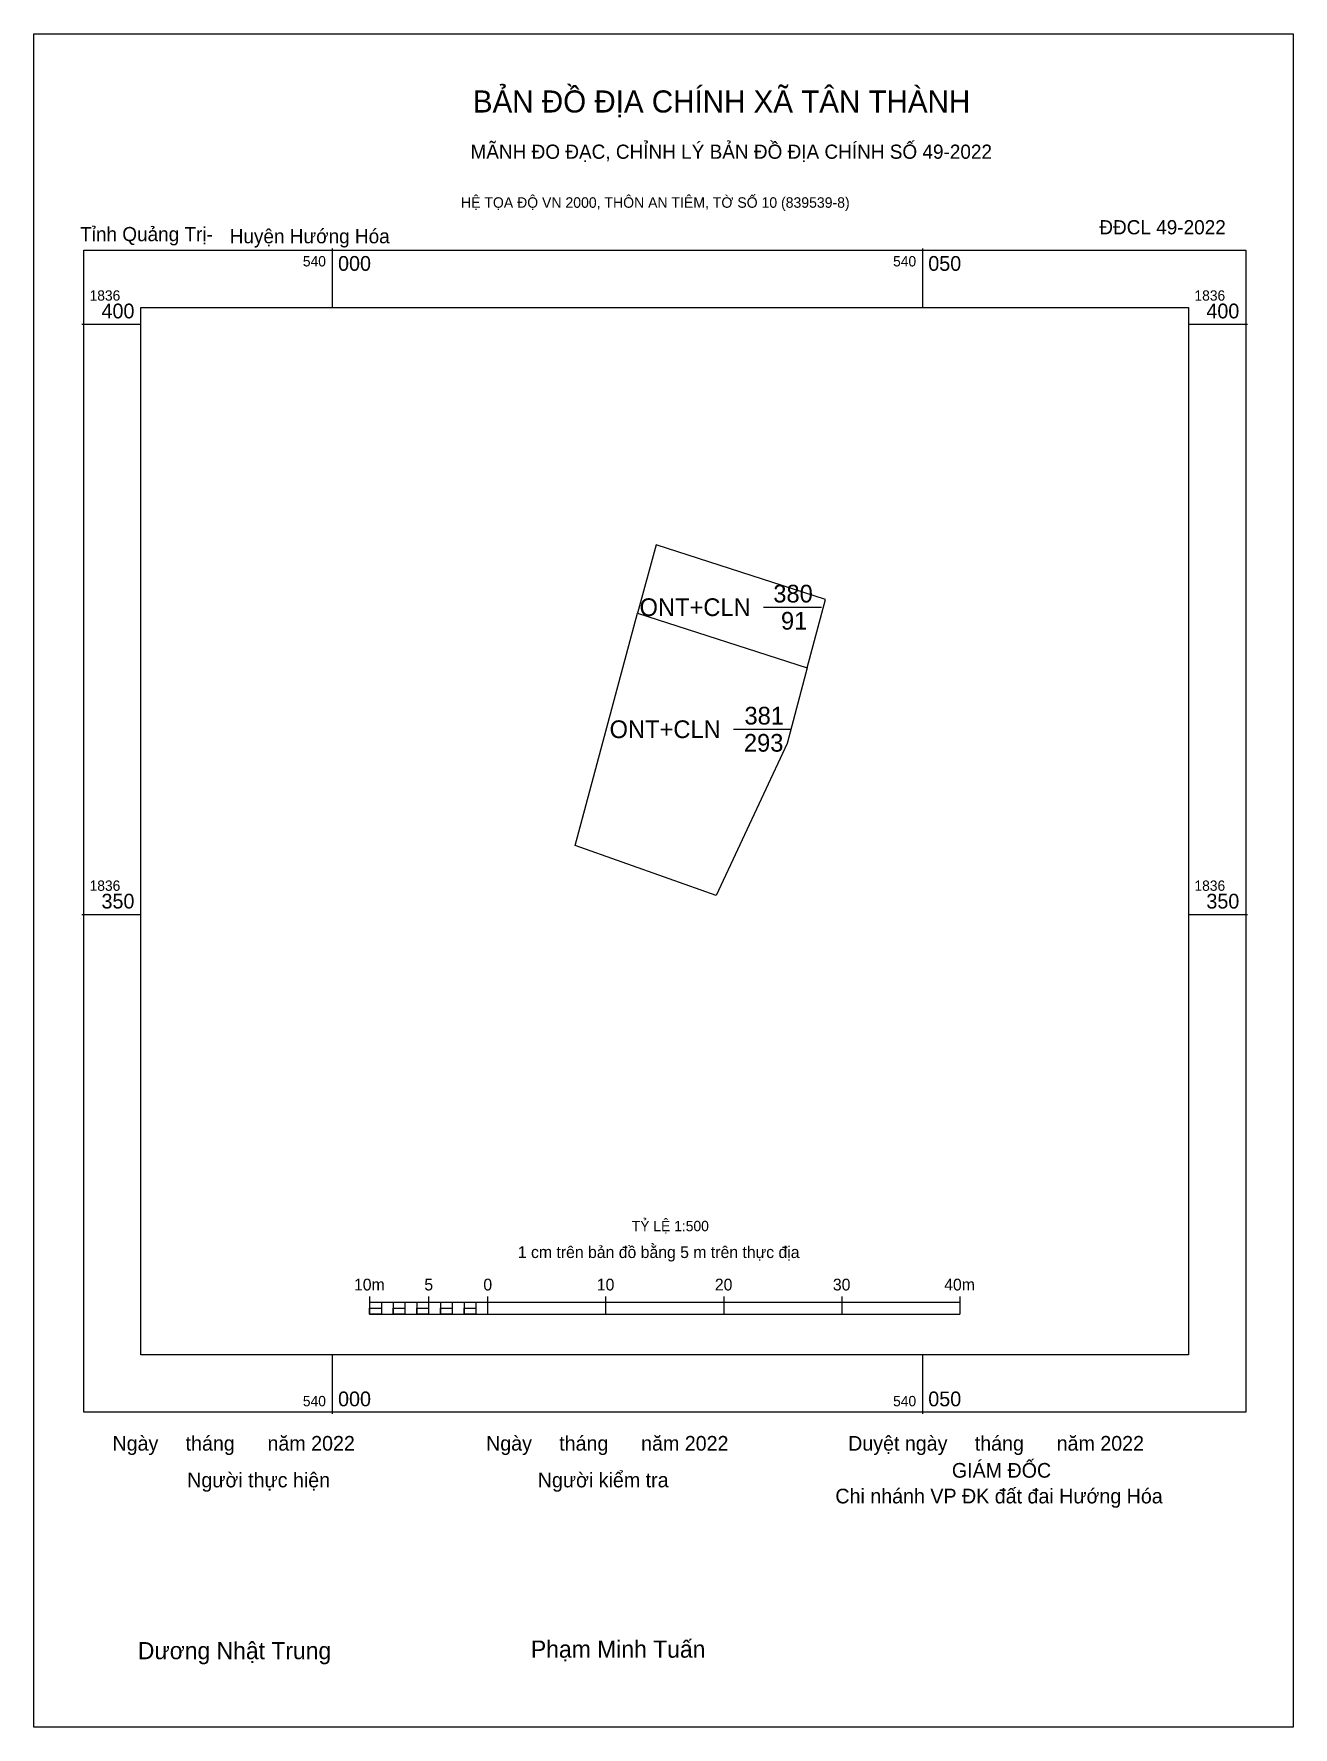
# Model space of a CAD drawing. Extents: x 539975 to 540081, y 1836281 to 1836425.
import ezdxf

# ---------------------------------------------------------------- set-up
doc = ezdxf.new("R2010")
doc.units = 0
for name, color, linetype in [('Level 10', 7, 'Continuous'), ('Level 13', 7, 'Continuous'), ('Level 15', 7, 'Continuous'), ('Level 27', 7, 'Continuous'), ('Level 6', 7, 'Continuous'), ('Level 62', 7, 'Continuous'), ('Level 63', 7, 'Continuous'), ('Level 9', 7, 'Continuous')]:
    doc.layers.add(name, color=color, linetype=linetype)

msp = doc.modelspace()

# ---------------------------------------------------------------- linework, layer by layer
at = {"layer": 'Level 10'}
msp.add_lwpolyline([(540020.58, 1836355.84), (540025.88, 1836375.51), (540040.25, 1836370.88), (540038.55, 1836364.49), (540032.53, 1836351.61)], close=True, dxfattribs=at)
at = {"layer": 'Level 13'}
for p, q in [((540036.54, 1836376.03), (540041.45, 1836376.03)), ((540034, 1836365.69), (540038.91, 1836365.69))]:
    msp.add_line(p, q, dxfattribs=at)
at = {"layer": 'Level 15'}
msp.add_lwpolyline([(539974.73, 1836424.6), (540081.41, 1836424.6), (540081.41, 1836281.15), (539974.73, 1836281.15)], close=True, dxfattribs=at)
at = {"layer": 'Level 27'}
for p, q in [((540025.88, 1836375.51), (540025.88, 1836375.51)), ((540040.25, 1836370.88), (540040.25, 1836370.89)), ((540020.58, 1836355.84), (540020.58, 1836355.84))]:
    msp.add_line(p, q, dxfattribs=at)
at = {"layer": 'Level 62'}
msp.add_lwpolyline([(539983.79, 1836401.43), (540072.55, 1836401.43), (540072.55, 1836312.68), (539983.79, 1836312.68)], close=True, dxfattribs=at)
at = {"layer": 'Level 63'}
for p, q in [((540000, 1836406.43), (540000, 1836401.43)), ((540050, 1836406.43), (540050, 1836401.43)), ((539978.79, 1836400), (539983.79, 1836400)), ((540072.55, 1836400), (540077.55, 1836400)), ((539978.79, 1836350), (539983.79, 1836350)), ((540072.55, 1836350), (540077.55, 1836350)), ((540003.17, 1836317.64), (540003.17, 1836316.14)), ((540008.17, 1836317.64), (540008.17, 1836316.14)), ((540013.17, 1836317.64), (540013.17, 1836316.14)), ((540023.17, 1836317.64), (540023.17, 1836316.14)), ((540033.17, 1836317.64), (540033.17, 1836316.14)), ((540043.17, 1836317.64), (540043.17, 1836316.14)), ((540053.17, 1836317.64), (540053.17, 1836316.14)), ((540003.17, 1836317.14), (540053.17, 1836317.14)), ((540003.17, 1836316.14), (540053.17, 1836316.14)), ((540004.17, 1836317.14), (540004.17, 1836316.14)), ((540005.17, 1836317.14), (540005.17, 1836316.14)), ((540006.17, 1836317.14), (540006.17, 1836316.14)), ((540007.17, 1836317.14), (540007.17, 1836316.14)), ((540008.17, 1836317.14), (540008.17, 1836316.14)), ((540009.17, 1836317.14), (540009.17, 1836316.14)), ((540010.17, 1836317.14), (540010.17, 1836316.14)), ((540011.17, 1836317.14), (540011.17, 1836316.14)), ((540012.17, 1836317.14), (540012.17, 1836316.14)), ((540013.17, 1836317.14), (540013.17, 1836316.14)), ((540000, 1836312.68), (540000, 1836307.68)), ((540050, 1836312.68), (540050, 1836307.68))]:
    msp.add_line(p, q, dxfattribs=at)
for points in [[(539978.95, 1836406.28), (540077.39, 1836406.28), (540077.39, 1836307.83), (539978.95, 1836307.83)], [(540003.17, 1836316.64), (540004.17, 1836316.64), (540004.17, 1836316.14), (540003.17, 1836316.14)], [(540003.17, 1836316.64), (540004.17, 1836316.64), (540004.17, 1836316.14), (540003.17, 1836316.14)], [(540005.17, 1836316.64), (540006.17, 1836316.64), (540006.17, 1836316.14), (540005.17, 1836316.14)], [(540007.17, 1836316.64), (540008.17, 1836316.64), (540008.17, 1836316.14), (540007.17, 1836316.14)], [(540009.17, 1836316.64), (540010.17, 1836316.64), (540010.17, 1836316.14), (540009.17, 1836316.14)], [(540011.17, 1836316.64), (540012.17, 1836316.64), (540012.17, 1836316.14), (540011.17, 1836316.14)]]:
    msp.add_lwpolyline(points, close=True, dxfattribs=at)
at = {"layer": 'Level 9'}
for p, q in [((540027.44, 1836381.31), (540025.88, 1836375.51)), ((540041.8, 1836376.69), (540027.44, 1836381.31)), ((540040.25, 1836370.88), (540041.8, 1836376.69))]:
    msp.add_line(p, q, dxfattribs=at)

# ---------------------------------------------------------------- texts
at = {"layer": 'Level 13'}
for s, p in [('380', (540037.37, 1836376.43)), ('ONT+CLN', (540026.04, 1836375.28)), ('91', (540038.02, 1836374.13)), ('381', (540034.93, 1836366.09)), ('ONT+CLN', (540023.5, 1836364.94)), ('293', (540034.88, 1836363.79))]:
    msp.add_text(s, height=1.5, dxfattribs=at).set_placement(p)
at = {"layer": 'Level 6'}
msp.add_text('TỶ LỆ 1:500', height=0.879, dxfattribs=at).set_placement((540025.38, 1836323.16))
at = {"layer": 'Level 63'}
for s, height, p in [('BẢN ĐỒ ĐỊA CHÍNH XÃ TÂN THÀNH', 1.8718, (540011.92, 1836417.94)), ('MÃNH ĐO ĐẠC, CHỈNH LÝ BẢN ĐỒ ĐỊA CHÍNH SỐ 49-2022', 1.2011, (540011.72, 1836414.02)), ('HỆ TỌA ĐỘ VN 2000, THÔN AN TIÊM, TỜ SỐ 10 (839539-8)', 0.8891, (540010.91, 1836409.87)), ('540', 0.875, (539997.52, 1836404.9)), ('000', 1.25, (540000.5, 1836404.53)), ('540', 0.875, (540047.52, 1836404.9)), ('050', 1.25, (540050.5, 1836404.53)), ('1836', 0.875, (539979.45, 1836402)), ('1836', 0.875, (540073.05, 1836402)), ('400', 1.25, (539980.46, 1836400.5)), ('400', 1.25, (540074.06, 1836400.5)), ('1836', 0.875, (539979.45, 1836352)), ('350', 1.25, (539980.46, 1836350.5)), ('1836', 0.875, (540073.05, 1836352)), ('350', 1.25, (540074.06, 1836350.5)), ('1 cm trên bản đồ bằng 5 m trên thực địa', 1, (540015.73, 1836320.89)), ('10m', 1, (540001.85, 1836318.14)), ('5', 1, (540007.81, 1836318.14)), ('0', 1, (540012.81, 1836318.14)), ('10', 1, (540022.42, 1836318.14)), ('20', 1, (540032.42, 1836318.14)), ('30', 1, (540042.42, 1836318.14)), ('40m', 1, (540051.85, 1836318.14)), ('540', 0.875, (539997.52, 1836308.33)), ('000', 1.25, (540000.5, 1836308.33)), ('540', 0.875, (540047.52, 1836308.33)), ('050', 1.25, (540050.5, 1836308.33)), ('Ngày     tháng      năm 2022', 1.2442, (539981.39, 1836304.57)), ('Ngày     tháng      năm 2022', 1.2442, (540013.04, 1836304.57)), ('Duyệt ngày     tháng      năm 2022', 1.2442, (540043.71, 1836304.57)), ('GIÁM ĐỐC', 1.244, (540052.5, 1836302.28)), ('Người thực hiện', 1.2442, (539987.72, 1836301.46)), ('Người kiểm tra', 1.2442, (540017.42, 1836301.46)), ('Chi nhánh VP ĐK đất đai Hướng Hóa', 1.2442, (540042.63, 1836300.1)), ('Phạm Minh Tuấn', 1.4512, (540016.84, 1836287.03)), ('Dương Nhật Trung', 1.4512, (539983.54, 1836286.9))]:
    msp.add_text(s, height=height, dxfattribs=at).set_placement(p)
at = {"layer": 'Level 9'}
for s, p in [('Tỉnh Quảng Trị-', (539978.65, 1836407.04)), ('Huyện Hướng Hóa', (539991.32, 1836406.86)), ('ĐĐCL 49-2022', (540064.99, 1836407.62))]:
    msp.add_text(s, height=1.2011, dxfattribs=at).set_placement(p)

doc.saveas('drawing.dxf')
